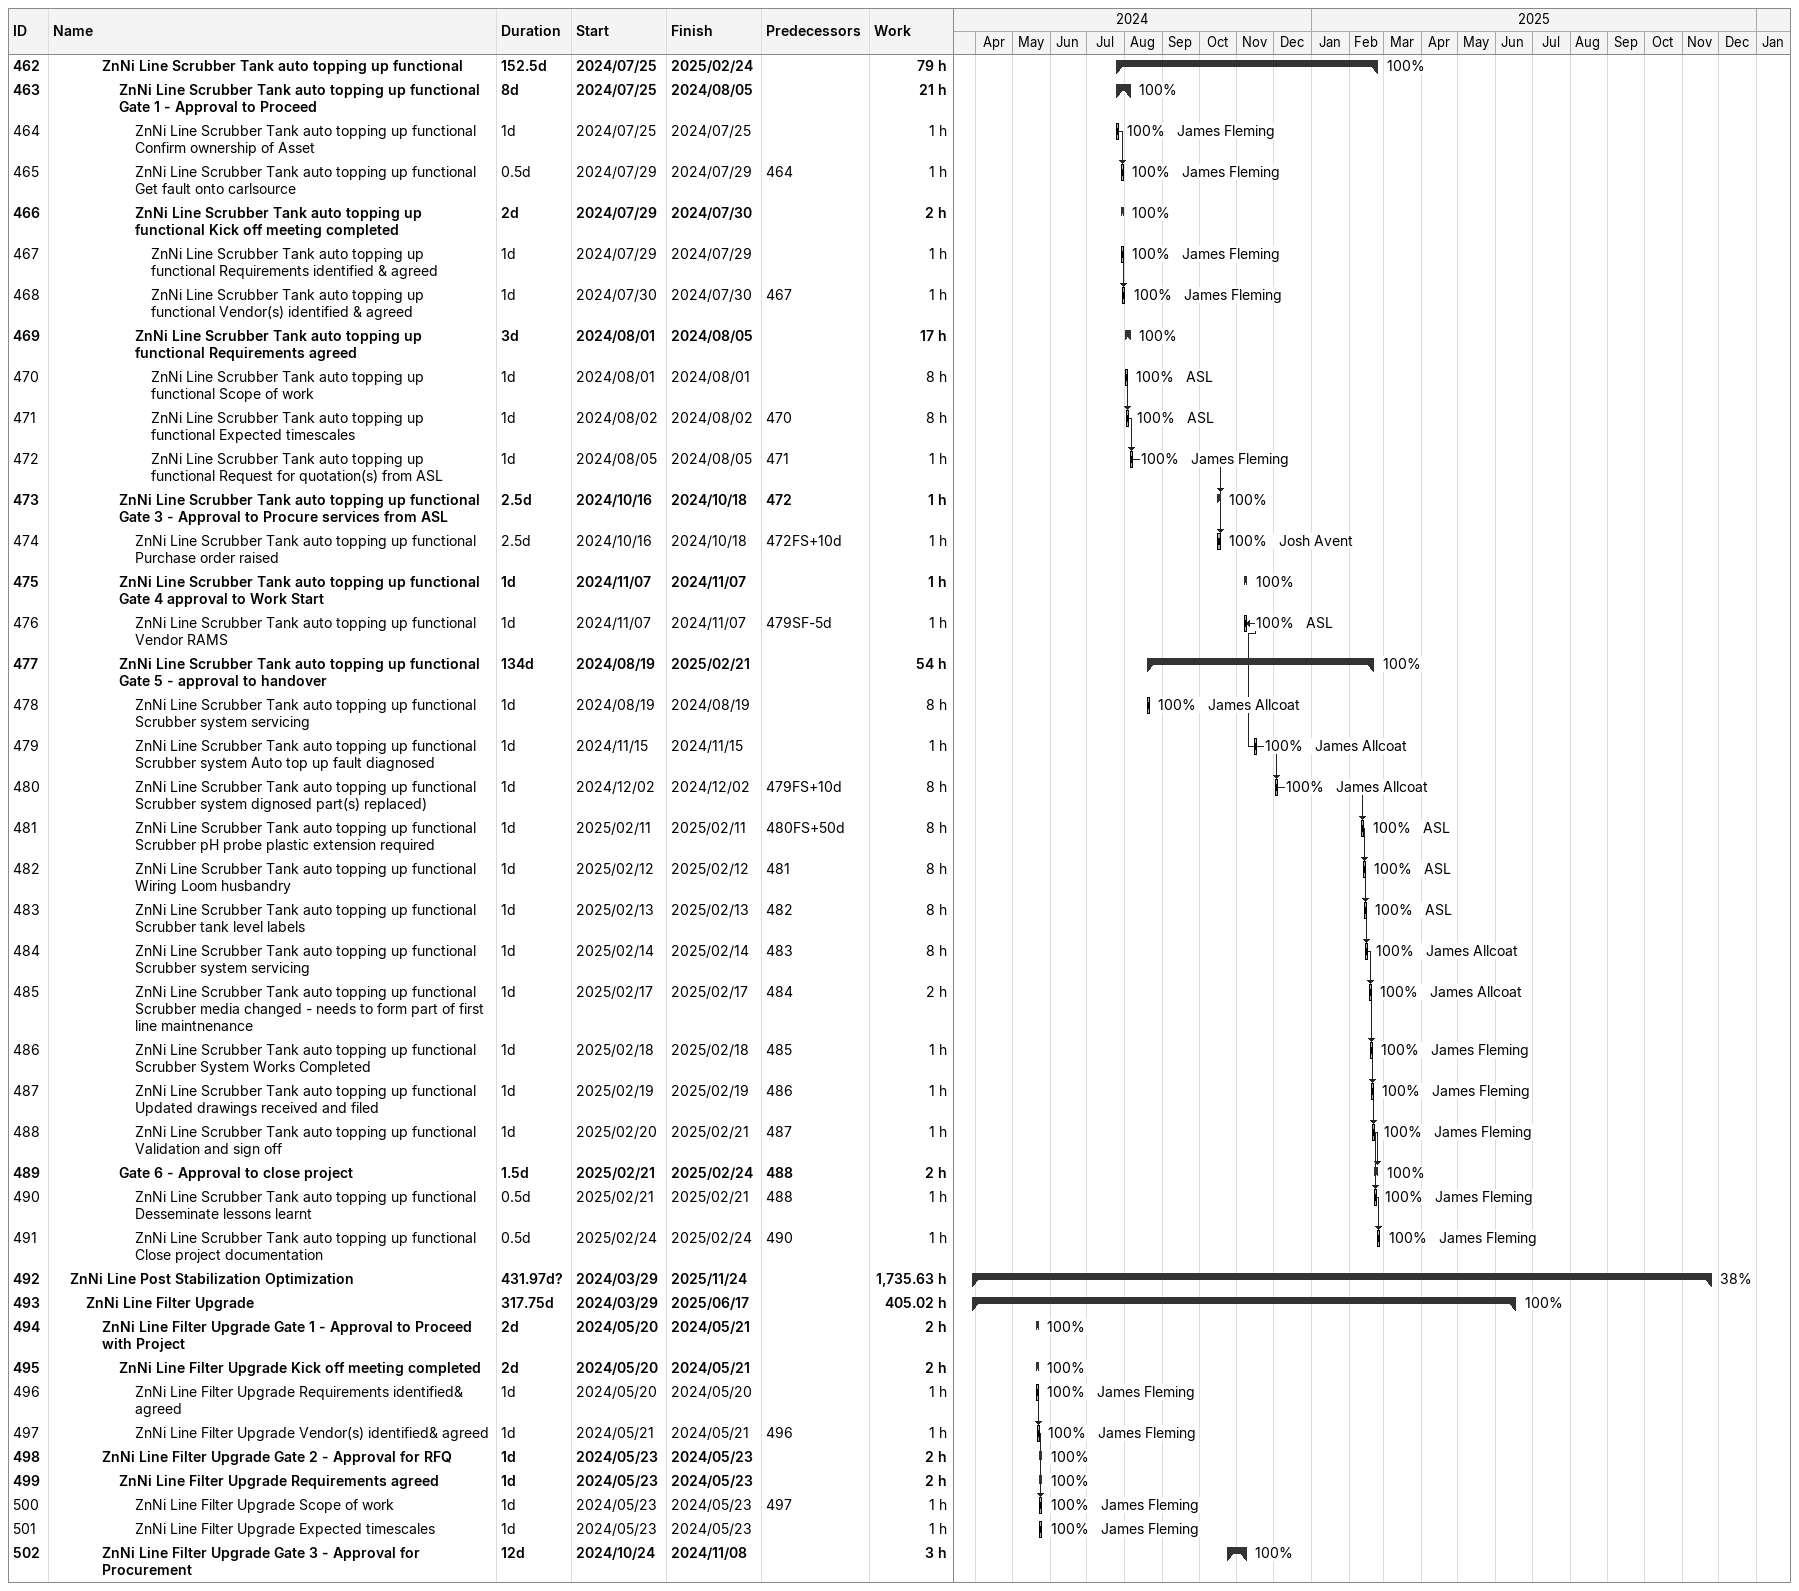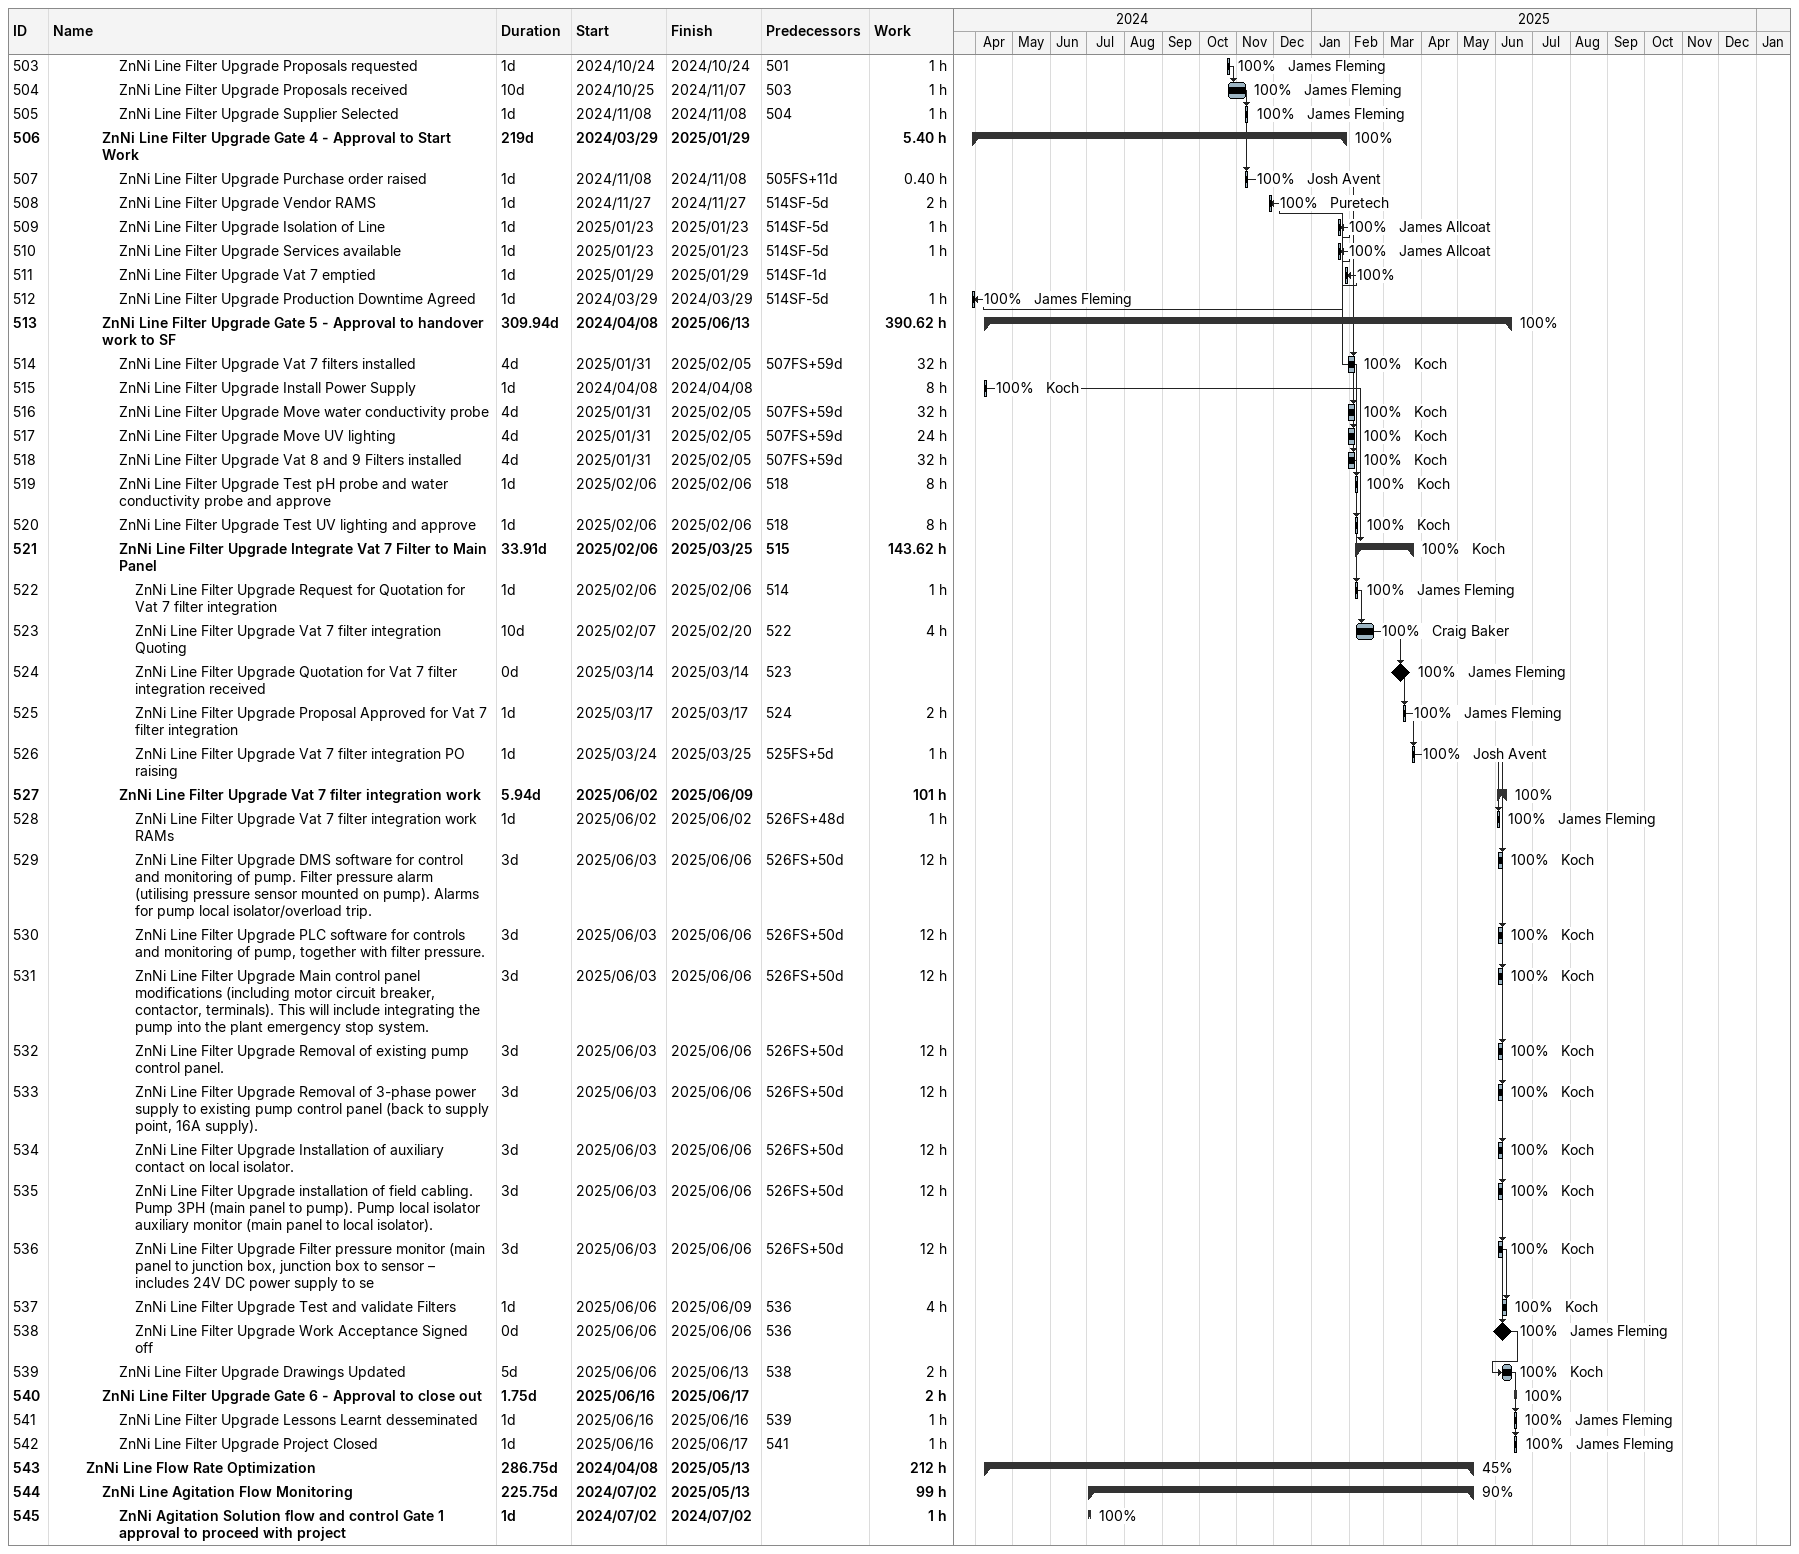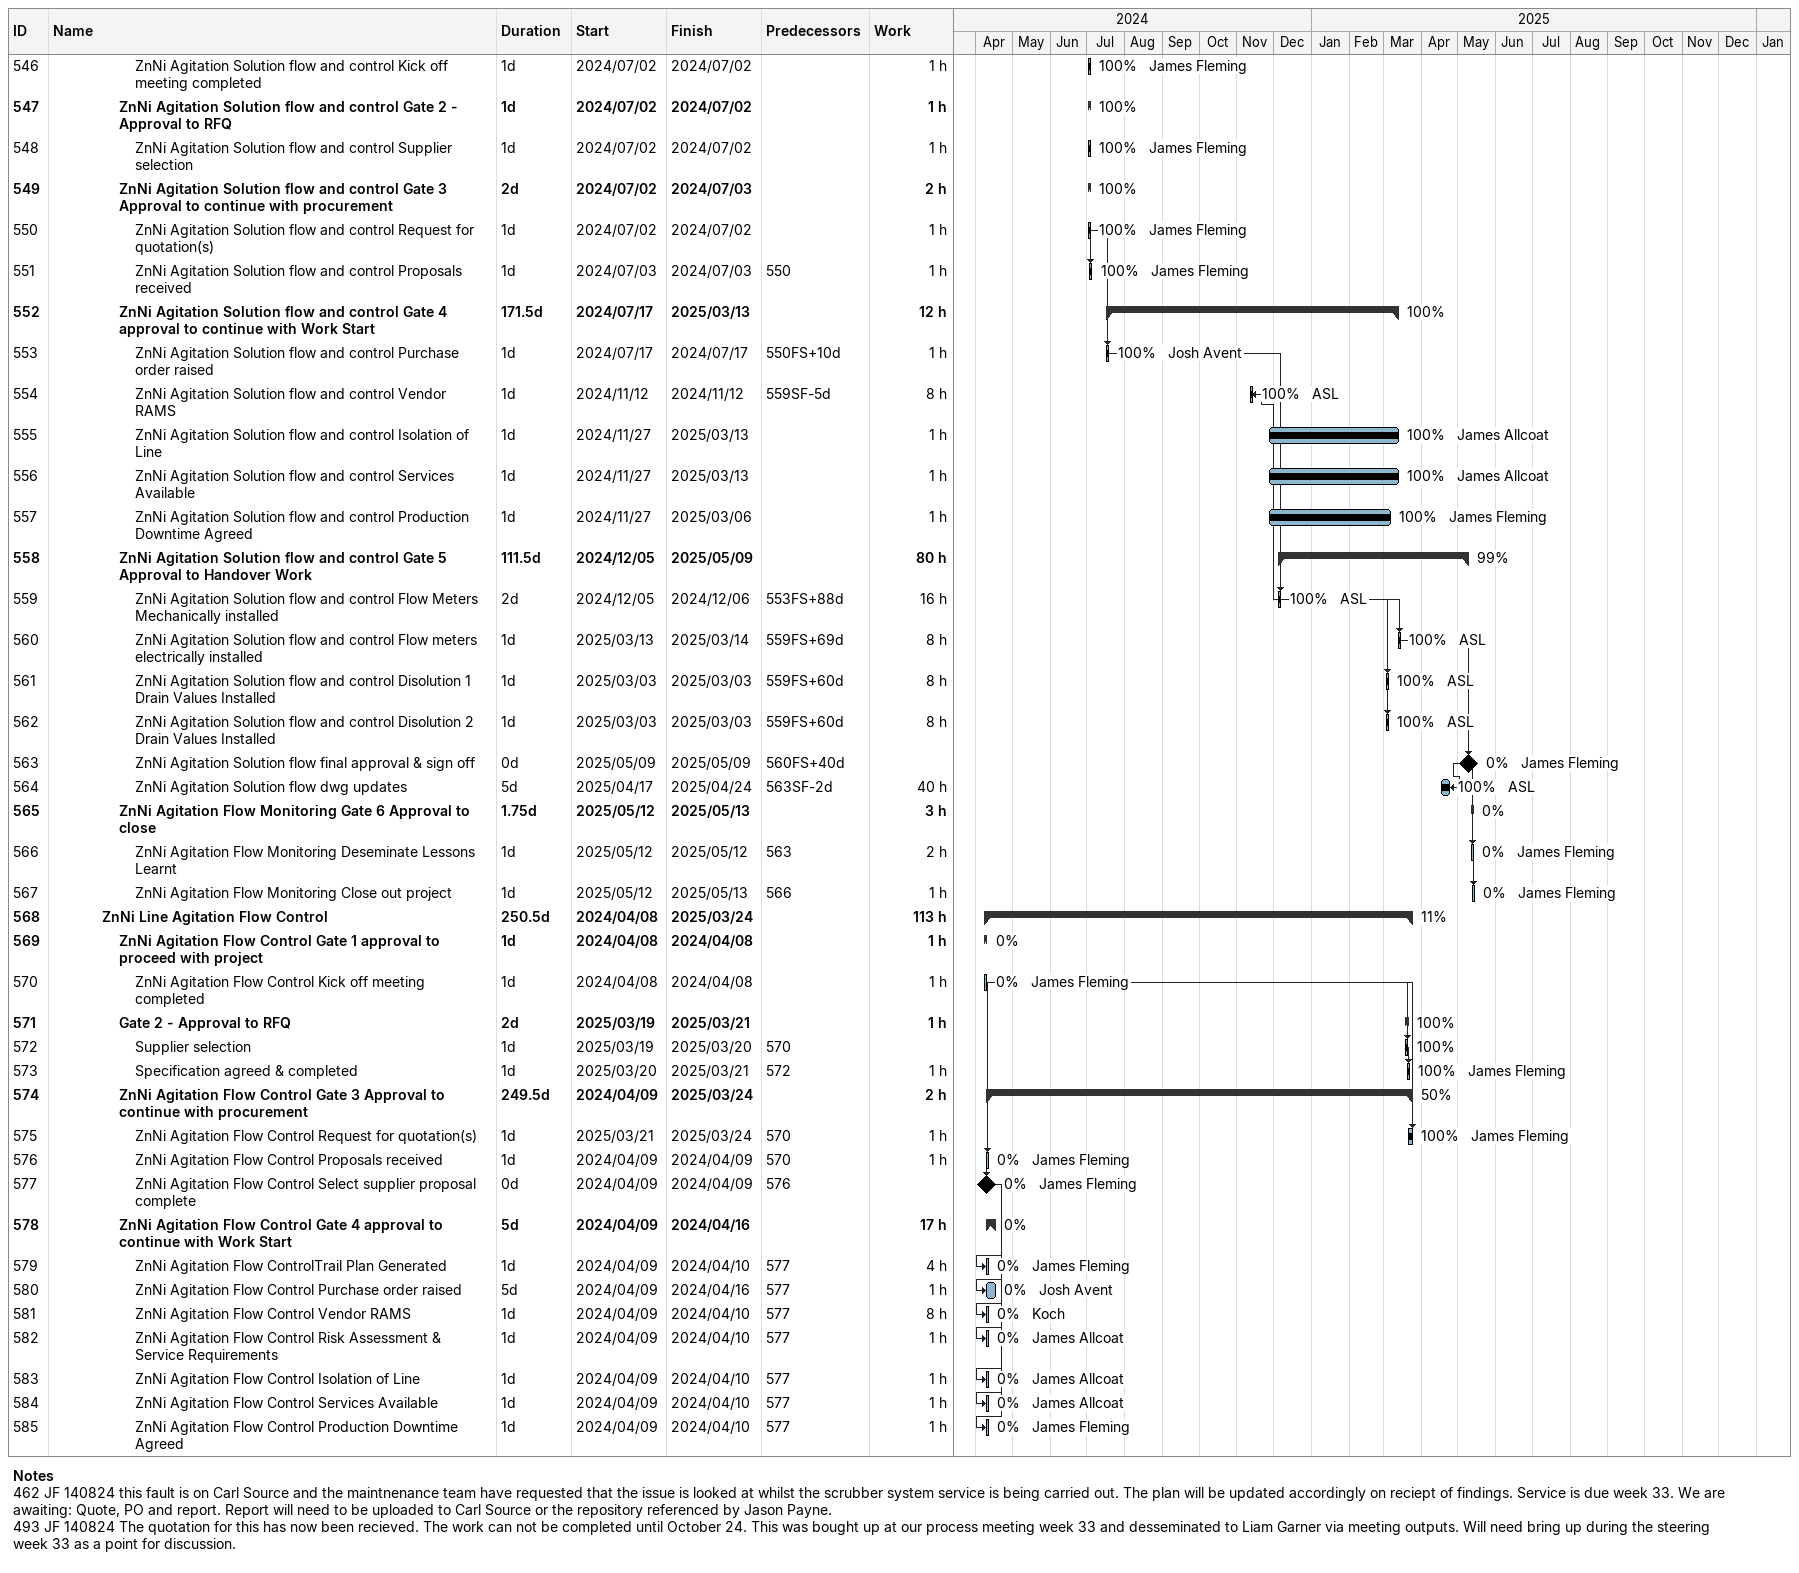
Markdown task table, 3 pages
| ID | Level | Task | Duration | Start | Finish | Predecessors | Resources | % complete | Work (h) |
|---|---|---|---|---|---|---|---|---|---|
| 462 | 4 | **ZnNi Line Scrubber Tank auto topping up functional** | 152.5d | 2024-07-25 | 2025-02-24 |  |  | 100 | 79 |
| 463 | 5 | **ZnNi Line Scrubber Tank auto topping up functional Gate 1 - Approval to Proceed** | 8d | 2024-07-25 | 2024-08-05 |  |  | 100 | 21 |
| 464 | 6 | ZnNi Line Scrubber Tank auto topping up functional Confirm ownership of Asset | 1d | 2024-07-25 | 2024-07-25 |  | James Fleming | 100 | 1 |
| 465 | 6 | ZnNi Line Scrubber Tank auto topping up functional Get fault onto carlsource | 0.5d | 2024-07-29 | 2024-07-29 | 464 | James Fleming | 100 | 1 |
| 466 | 6 | **ZnNi Line Scrubber Tank auto topping up functional Kick off meeting completed** | 2d | 2024-07-29 | 2024-07-30 |  |  | 100 | 2 |
| 467 | 7 | ZnNi Line Scrubber Tank auto topping up functional Requirements identified & agreed | 1d | 2024-07-29 | 2024-07-29 |  | James Fleming | 100 | 1 |
| 468 | 7 | ZnNi Line Scrubber Tank auto topping up functional Vendor(s) identified & agreed | 1d | 2024-07-30 | 2024-07-30 | 467 | James Fleming | 100 | 1 |
| 469 | 6 | **ZnNi Line Scrubber Tank auto topping up functional Requirements agreed** | 3d | 2024-08-01 | 2024-08-05 |  |  | 100 | 17 |
| 470 | 7 | ZnNi Line Scrubber Tank auto topping up functional Scope of work | 1d | 2024-08-01 | 2024-08-01 |  | ASL | 100 | 8 |
| 471 | 7 | ZnNi Line Scrubber Tank auto topping up functional Expected timescales | 1d | 2024-08-02 | 2024-08-02 | 470 | ASL | 100 | 8 |
| 472 | 7 | ZnNi Line Scrubber Tank auto topping up functional Request for quotation(s) from ASL | 1d | 2024-08-05 | 2024-08-05 | 471 | James Fleming | 100 | 1 |
| 473 | 5 | **ZnNi Line Scrubber Tank auto topping up functional Gate 3 - Approval to Procure services from ASL** | 2.5d | 2024-10-16 | 2024-10-18 | 472 |  | 100 | 1 |
| 474 | 6 | ZnNi Line Scrubber Tank auto topping up functional Purchase order raised | 2.5d | 2024-10-16 | 2024-10-18 | 472FS+10d | Josh Avent | 100 | 1 |
| 475 | 5 | **ZnNi Line Scrubber Tank auto topping up functional Gate 4 approval to Work Start** | 1d | 2024-11-07 | 2024-11-07 |  |  | 100 | 1 |
| 476 | 6 | ZnNi Line Scrubber Tank auto topping up functional Vendor RAMS | 1d | 2024-11-07 | 2024-11-07 | 479SF-5d | ASL | 100 | 1 |
| 477 | 5 | **ZnNi Line Scrubber Tank auto topping up functional Gate 5 - approval to handover** | 134d | 2024-08-19 | 2025-02-21 |  |  | 100 | 54 |
| 478 | 6 | ZnNi Line Scrubber Tank auto topping up functional Scrubber system servicing | 1d | 2024-08-19 | 2024-08-19 |  | James Allcoat | 100 | 8 |
| 479 | 6 | ZnNi Line Scrubber Tank auto topping up functional Scrubber system Auto top up fault diagnosed | 1d | 2024-11-15 | 2024-11-15 |  | James Allcoat | 100 | 1 |
| 480 | 6 | ZnNi Line Scrubber Tank auto topping up functional Scrubber system dignosed part(s) replaced) | 1d | 2024-12-02 | 2024-12-02 | 479FS+10d | James Allcoat | 100 | 8 |
| 481 | 6 | ZnNi Line Scrubber Tank auto topping up functional Scrubber pH probe plastic extension required | 1d | 2025-02-11 | 2025-02-11 | 480FS+50d | ASL | 100 | 8 |
| 482 | 6 | ZnNi Line Scrubber Tank auto topping up functional Wiring Loom husbandry | 1d | 2025-02-12 | 2025-02-12 | 481 | ASL | 100 | 8 |
| 483 | 6 | ZnNi Line Scrubber Tank auto topping up functional Scrubber tank level labels | 1d | 2025-02-13 | 2025-02-13 | 482 | ASL | 100 | 8 |
| 484 | 6 | ZnNi Line Scrubber Tank auto topping up functional Scrubber system servicing | 1d | 2025-02-14 | 2025-02-14 | 483 | James Allcoat | 100 | 8 |
| 485 | 6 | ZnNi Line Scrubber Tank auto topping up functional Scrubber media changed - needs to form part of first line maintnenance | 1d | 2025-02-17 | 2025-02-17 | 484 | James Allcoat | 100 | 2 |
| 486 | 6 | ZnNi Line Scrubber Tank auto topping up functional Scrubber System Works Completed | 1d | 2025-02-18 | 2025-02-18 | 485 | James Fleming | 100 | 1 |
| 487 | 6 | ZnNi Line Scrubber Tank auto topping up functional Updated drawings received and filed | 1d | 2025-02-19 | 2025-02-19 | 486 | James Fleming | 100 | 1 |
| 488 | 6 | ZnNi Line Scrubber Tank auto topping up functional Validation and sign off | 1d | 2025-02-20 | 2025-02-21 | 487 | James Fleming | 100 | 1 |
| 489 | 5 | **Gate 6 - Approval to close project** | 1.5d | 2025-02-21 | 2025-02-24 | 488 |  | 100 | 2 |
| 490 | 6 | ZnNi Line Scrubber Tank auto topping up functional Desseminate lessons learnt | 0.5d | 2025-02-21 | 2025-02-21 | 488 | James Fleming | 100 | 1 |
| 491 | 6 | ZnNi Line Scrubber Tank auto topping up functional Close project documentation | 0.5d | 2025-02-24 | 2025-02-24 | 490 | James Fleming | 100 | 1 |
| 492 | 2 | **ZnNi Line Post Stabilization Optimization** | 431.97d? | 2024-03-29 | 2025-11-24 |  |  | 38 | 1735.63 |
| 493 | 3 | **ZnNi Line Filter Upgrade** | 317.75d | 2024-03-29 | 2025-06-17 |  |  | 100 | 405.02 |
| 494 | 4 | **ZnNi Line Filter Upgrade Gate 1 - Approval to Proceed with Project** | 2d | 2024-05-20 | 2024-05-21 |  |  | 100 | 2 |
| 495 | 5 | **ZnNi Line Filter Upgrade Kick off meeting completed** | 2d | 2024-05-20 | 2024-05-21 |  |  | 100 | 2 |
| 496 | 6 | ZnNi Line Filter Upgrade Requirements identified& agreed | 1d | 2024-05-20 | 2024-05-20 |  | James Fleming | 100 | 1 |
| 497 | 6 | ZnNi Line Filter Upgrade Vendor(s) identified& agreed | 1d | 2024-05-21 | 2024-05-21 | 496 | James Fleming | 100 | 1 |
| 498 | 4 | **ZnNi Line Filter Upgrade Gate 2 - Approval for RFQ** | 1d | 2024-05-23 | 2024-05-23 |  |  | 100 | 2 |
| 499 | 5 | **ZnNi Line Filter Upgrade Requirements agreed** | 1d | 2024-05-23 | 2024-05-23 |  |  | 100 | 2 |
| 500 | 6 | ZnNi Line Filter Upgrade Scope of work | 1d | 2024-05-23 | 2024-05-23 | 497 | James Fleming | 100 | 1 |
| 501 | 6 | ZnNi Line Filter Upgrade Expected timescales | 1d | 2024-05-23 | 2024-05-23 |  | James Fleming | 100 | 1 |
| 502 | 4 | **ZnNi Line Filter Upgrade Gate 3 - Approval for Procurement** | 12d | 2024-10-24 | 2024-11-08 |  |  | 100 | 3 |
| 503 | 5 | ZnNi Line Filter Upgrade Proposals requested | 1d | 2024-10-24 | 2024-10-24 | 501 | James Fleming | 100 | 1 |
| 504 | 5 | ZnNi Line Filter Upgrade Proposals received | 10d | 2024-10-25 | 2024-11-07 | 503 | James Fleming | 100 | 1 |
| 505 | 5 | ZnNi Line Filter Upgrade Supplier Selected | 1d | 2024-11-08 | 2024-11-08 | 504 | James Fleming | 100 | 1 |
| 506 | 4 | **ZnNi Line Filter Upgrade Gate 4 - Approval to Start Work** | 219d | 2024-03-29 | 2025-01-29 |  |  | 100 | 5.40 |
| 507 | 5 | ZnNi Line Filter Upgrade Purchase order raised | 1d | 2024-11-08 | 2024-11-08 | 505FS+11d | Josh Avent | 100 | 0.40 |
| 508 | 5 | ZnNi Line Filter Upgrade Vendor RAMS | 1d | 2024-11-27 | 2024-11-27 | 514SF-5d | Puretech | 100 | 2 |
| 509 | 5 | ZnNi Line Filter Upgrade Isolation of Line | 1d | 2025-01-23 | 2025-01-23 | 514SF-5d | James Allcoat | 100 | 1 |
| 510 | 5 | ZnNi Line Filter Upgrade Services available | 1d | 2025-01-23 | 2025-01-23 | 514SF-5d | James Allcoat | 100 | 1 |
| 511 | 5 | ZnNi Line Filter Upgrade Vat 7 emptied | 1d | 2025-01-29 | 2025-01-29 | 514SF-1d |  | 100 |  |
| 512 | 5 | ZnNi Line Filter Upgrade Production Downtime Agreed | 1d | 2024-03-29 | 2024-03-29 | 514SF-5d | James Fleming | 100 | 1 |
| 513 | 4 | **ZnNi Line Filter Upgrade Gate 5 - Approval to handover work to SF** | 309.94d | 2024-04-08 | 2025-06-13 |  |  | 100 | 390.62 |
| 514 | 5 | ZnNi Line Filter Upgrade Vat 7 filters installed | 4d | 2025-01-31 | 2025-02-05 | 507FS+59d | Koch | 100 | 32 |
| 515 | 5 | ZnNi Line Filter Upgrade Install Power Supply | 1d | 2024-04-08 | 2024-04-08 |  | Koch | 100 | 8 |
| 516 | 5 | ZnNi Line Filter Upgrade Move water conductivity probe | 4d | 2025-01-31 | 2025-02-05 | 507FS+59d | Koch | 100 | 32 |
| 517 | 5 | ZnNi Line Filter Upgrade Move UV lighting | 4d | 2025-01-31 | 2025-02-05 | 507FS+59d | Koch | 100 | 24 |
| 518 | 5 | ZnNi Line Filter Upgrade Vat 8 and 9 Filters installed | 4d | 2025-01-31 | 2025-02-05 | 507FS+59d | Koch | 100 | 32 |
| 519 | 5 | ZnNi Line Filter Upgrade Test pH probe and water conductivity probe and approve | 1d | 2025-02-06 | 2025-02-06 | 518 | Koch | 100 | 8 |
| 520 | 5 | ZnNi Line Filter Upgrade Test UV lighting and approve | 1d | 2025-02-06 | 2025-02-06 | 518 | Koch | 100 | 8 |
| 521 | 5 | **ZnNi Line Filter Upgrade Integrate Vat 7 Filter to Main Panel** | 33.91d | 2025-02-06 | 2025-03-25 | 515 | Koch | 100 | 143.62 |
| 522 | 6 | ZnNi Line Filter Upgrade Request for Quotation for Vat 7 filter integration | 1d | 2025-02-06 | 2025-02-06 | 514 | James Fleming | 100 | 1 |
| 523 | 6 | ZnNi Line Filter Upgrade Vat 7 filter integration Quoting | 10d | 2025-02-07 | 2025-02-20 | 522 | Craig Baker | 100 | 4 |
| 524 | 6 | ZnNi Line Filter Upgrade Quotation for Vat 7 filter integration received | 0d | 2025-03-14 | 2025-03-14 | 523 | James Fleming | 100 |  |
| 525 | 6 | ZnNi Line Filter Upgrade Proposal Approved for Vat 7 filter integration | 1d | 2025-03-17 | 2025-03-17 | 524 | James Fleming | 100 | 2 |
| 526 | 6 | ZnNi Line Filter Upgrade Vat 7 filter integration PO raising | 1d | 2025-03-24 | 2025-03-25 | 525FS+5d | Josh Avent | 100 | 1 |
| 527 | 5 | **ZnNi Line Filter Upgrade Vat 7 filter integration work** | 5.94d | 2025-06-02 | 2025-06-09 |  |  | 100 | 101 |
| 528 | 6 | ZnNi Line Filter Upgrade Vat 7 filter integration work RAMs | 1d | 2025-06-02 | 2025-06-02 | 526FS+48d | James Fleming | 100 | 1 |
| 529 | 6 | ZnNi Line Filter Upgrade DMS software for control and monitoring of pump. Filter pressure alarm (utilising pressure sensor mounted on pump). Alarms for pump local isolator/overload trip. | 3d | 2025-06-03 | 2025-06-06 | 526FS+50d | Koch | 100 | 12 |
| 530 | 6 | ZnNi Line Filter Upgrade PLC software for controls and monitoring of pump, together with filter pressure. | 3d | 2025-06-03 | 2025-06-06 | 526FS+50d | Koch | 100 | 12 |
| 531 | 6 | ZnNi Line Filter Upgrade Main control panel modifications (including motor circuit breaker, contactor, terminals). This will include integrating the pump into the plant emergency stop system. | 3d | 2025-06-03 | 2025-06-06 | 526FS+50d | Koch | 100 | 12 |
| 532 | 6 | ZnNi Line Filter Upgrade Removal of existing pump control panel. | 3d | 2025-06-03 | 2025-06-06 | 526FS+50d | Koch | 100 | 12 |
| 533 | 6 | ZnNi Line Filter Upgrade Removal of 3-phase power supply to existing pump control panel (back to supply point, 16A supply). | 3d | 2025-06-03 | 2025-06-06 | 526FS+50d | Koch | 100 | 12 |
| 534 | 6 | ZnNi Line Filter Upgrade Installation of auxiliary contact on local isolator. | 3d | 2025-06-03 | 2025-06-06 | 526FS+50d | Koch | 100 | 12 |
| 535 | 6 | ZnNi Line Filter Upgrade installation of field cabling. Pump 3PH (main panel to pump). Pump local isolator auxiliary monitor (main panel to local isolator). | 3d | 2025-06-03 | 2025-06-06 | 526FS+50d | Koch | 100 | 12 |
| 536 | 6 | ZnNi Line Filter Upgrade Filter pressure monitor (main panel to junction box, junction box to sensor – includes 24V DC power supply to se | 3d | 2025-06-03 | 2025-06-06 | 526FS+50d | Koch | 100 | 12 |
| 537 | 6 | ZnNi Line Filter Upgrade Test and validate Filters | 1d | 2025-06-06 | 2025-06-09 | 536 | Koch | 100 | 4 |
| 538 | 6 | ZnNi Line Filter Upgrade Work Acceptance Signed off | 0d | 2025-06-06 | 2025-06-06 | 536 | James Fleming | 100 |  |
| 539 | 5 | ZnNi Line Filter Upgrade Drawings Updated | 5d | 2025-06-06 | 2025-06-13 | 538 | Koch | 100 | 2 |
| 540 | 4 | **ZnNi Line Filter Upgrade Gate 6 - Approval to close out** | 1.75d | 2025-06-16 | 2025-06-17 |  |  | 100 | 2 |
| 541 | 5 | ZnNi Line Filter Upgrade Lessons Learnt desseminated | 1d | 2025-06-16 | 2025-06-16 | 539 | James Fleming | 100 | 1 |
| 542 | 5 | ZnNi Line Filter Upgrade Project Closed | 1d | 2025-06-16 | 2025-06-17 | 541 | James Fleming | 100 | 1 |
| 543 | 3 | **ZnNi Line Flow Rate Optimization** | 286.75d | 2024-04-08 | 2025-05-13 |  |  | 45 | 212 |
| 544 | 4 | **ZnNi Line Agitation Flow Monitoring** | 225.75d | 2024-07-02 | 2025-05-13 |  |  | 90 | 99 |
| 545 | 5 | **ZnNi Agitation Solution flow and control Gate 1 approval to proceed with project** | 1d | 2024-07-02 | 2024-07-02 |  |  | 100 | 1 |
| 546 | 6 | ZnNi Agitation Solution flow and control Kick off meeting completed | 1d | 2024-07-02 | 2024-07-02 |  | James Fleming | 100 | 1 |
| 547 | 5 | **ZnNi Agitation Solution flow and control Gate 2 - Approval to RFQ** | 1d | 2024-07-02 | 2024-07-02 |  |  | 100 | 1 |
| 548 | 6 | ZnNi Agitation Solution flow and control Supplier selection | 1d | 2024-07-02 | 2024-07-02 |  | James Fleming | 100 | 1 |
| 549 | 5 | **ZnNi Agitation Solution flow and control Gate 3 Approval to continue with procurement** | 2d | 2024-07-02 | 2024-07-03 |  |  | 100 | 2 |
| 550 | 6 | ZnNi Agitation Solution flow and control Request for quotation(s) | 1d | 2024-07-02 | 2024-07-02 |  | James Fleming | 100 | 1 |
| 551 | 6 | ZnNi Agitation Solution flow and control Proposals received | 1d | 2024-07-03 | 2024-07-03 | 550 | James Fleming | 100 | 1 |
| 552 | 5 | **ZnNi Agitation Solution flow and control Gate 4 approval to continue with Work Start** | 171.5d | 2024-07-17 | 2025-03-13 |  |  | 100 | 12 |
| 553 | 6 | ZnNi Agitation Solution flow and control Purchase order raised | 1d | 2024-07-17 | 2024-07-17 | 550FS+10d | Josh Avent | 100 | 1 |
| 554 | 6 | ZnNi Agitation Solution flow and control Vendor RAMS | 1d | 2024-11-12 | 2024-11-12 | 559SF-5d | ASL | 100 | 8 |
| 555 | 6 | ZnNi Agitation Solution flow and control Isolation of Line | 1d | 2024-11-27 | 2025-03-13 |  | James Allcoat | 100 | 1 |
| 556 | 6 | ZnNi Agitation Solution flow and control Services Available | 1d | 2024-11-27 | 2025-03-13 |  | James Allcoat | 100 | 1 |
| 557 | 6 | ZnNi Agitation Solution flow and control Production Downtime Agreed | 1d | 2024-11-27 | 2025-03-06 |  | James Fleming | 100 | 1 |
| 558 | 5 | **ZnNi Agitation Solution flow and control Gate 5 Approval to Handover Work** | 111.5d | 2024-12-05 | 2025-05-09 |  |  | 99 | 80 |
| 559 | 6 | ZnNi Agitation Solution flow and control Flow Meters Mechanically installed | 2d | 2024-12-05 | 2024-12-06 | 553FS+88d | ASL | 100 | 16 |
| 560 | 6 | ZnNi Agitation Solution flow and control Flow meters electrically installed | 1d | 2025-03-13 | 2025-03-14 | 559FS+69d | ASL | 100 | 8 |
| 561 | 6 | ZnNi Agitation Solution flow and control Disolution 1 Drain Values Installed | 1d | 2025-03-03 | 2025-03-03 | 559FS+60d | ASL | 100 | 8 |
| 562 | 6 | ZnNi Agitation Solution flow and control Disolution 2 Drain Values Installed | 1d | 2025-03-03 | 2025-03-03 | 559FS+60d | ASL | 100 | 8 |
| 563 | 6 | ZnNi Agitation Solution flow final approval & sign off | 0d | 2025-05-09 | 2025-05-09 | 560FS+40d | James Fleming | 0 |  |
| 564 | 6 | ZnNi Agitation Solution flow dwg updates | 5d | 2025-04-17 | 2025-04-24 | 563SF-2d | ASL | 100 | 40 |
| 565 | 5 | **ZnNi Agitation Flow Monitoring Gate 6 Approval to close** | 1.75d | 2025-05-12 | 2025-05-13 |  |  | 0 | 3 |
| 566 | 6 | ZnNi Agitation Flow Monitoring Deseminate Lessons Learnt | 1d | 2025-05-12 | 2025-05-12 | 563 | James Fleming | 0 | 2 |
| 567 | 6 | ZnNi Agitation Flow Monitoring Close out project | 1d | 2025-05-12 | 2025-05-13 | 566 | James Fleming | 0 | 1 |
| 568 | 4 | **ZnNi Line Agitation Flow Control** | 250.5d | 2024-04-08 | 2025-03-24 |  |  | 11 | 113 |
| 569 | 5 | **ZnNi Agitation Flow Control Gate 1 approval to proceed with project** | 1d | 2024-04-08 | 2024-04-08 |  |  | 0 | 1 |
| 570 | 6 | ZnNi Agitation Flow Control Kick off meeting completed | 1d | 2024-04-08 | 2024-04-08 |  | James Fleming | 0 | 1 |
| 571 | 5 | **Gate 2 - Approval to RFQ** | 2d | 2025-03-19 | 2025-03-21 |  |  | 100 | 1 |
| 572 | 6 | Supplier selection | 1d | 2025-03-19 | 2025-03-20 | 570 |  | 100 |  |
| 573 | 6 | Specification agreed & completed | 1d | 2025-03-20 | 2025-03-21 | 572 | James Fleming | 100 | 1 |
| 574 | 5 | **ZnNi Agitation Flow Control Gate 3 Approval to continue with procurement** | 249.5d | 2024-04-09 | 2025-03-24 |  |  | 50 | 2 |
| 575 | 6 | ZnNi Agitation Flow Control Request for quotation(s) | 1d | 2025-03-21 | 2025-03-24 | 570 | James Fleming | 100 | 1 |
| 576 | 6 | ZnNi Agitation Flow Control Proposals received | 1d | 2024-04-09 | 2024-04-09 | 570 | James Fleming | 0 | 1 |
| 577 | 6 | ZnNi Agitation Flow Control Select supplier proposal complete | 0d | 2024-04-09 | 2024-04-09 | 576 | James Fleming | 0 |  |
| 578 | 5 | **ZnNi Agitation Flow Control Gate 4 approval to continue with Work Start** | 5d | 2024-04-09 | 2024-04-16 |  |  | 0 | 17 |
| 579 | 6 | ZnNi Agitation Flow ControlTrail Plan Generated | 1d | 2024-04-09 | 2024-04-10 | 577 | James Fleming | 0 | 4 |
| 580 | 6 | ZnNi Agitation Flow Control Purchase order raised | 5d | 2024-04-09 | 2024-04-16 | 577 | Josh Avent | 0 | 1 |
| 581 | 6 | ZnNi Agitation Flow Control Vendor RAMS | 1d | 2024-04-09 | 2024-04-10 | 577 | Koch | 0 | 8 |
| 582 | 6 | ZnNi Agitation Flow Control Risk Assessment & Service Requirements | 1d | 2024-04-09 | 2024-04-10 | 577 | James Allcoat | 0 | 1 |
| 583 | 6 | ZnNi Agitation Flow Control Isolation of Line | 1d | 2024-04-09 | 2024-04-10 | 577 | James Allcoat | 0 | 1 |
| 584 | 6 | ZnNi Agitation Flow Control Services Available | 1d | 2024-04-09 | 2024-04-10 | 577 | James Allcoat | 0 | 1 |
| 585 | 6 | ZnNi Agitation Flow Control Production Downtime Agreed | 1d | 2024-04-09 | 2024-04-10 | 577 | James Fleming | 0 | 1 |

Notes
- 462: JF 140824 this fault is on Carl Source and the maintnenance team have requested that the issue is looked at whilst the scrubber system service is being carried out. The plan will be updated accordingly on reciept of findings. Service is due week 33. We are awaiting: Quote, PO and report. Report will need to be uploaded to Carl Source or the repository referenced by Jason Payne.
- 493: JF 140824 The quotation for this has now been recieved. The work can not be completed until October 24. This was bought up at our process meeting week 33 and desseminated to Liam Garner via meeting outputs. Will need bring up during the steering week 33 as a point for discussion.
